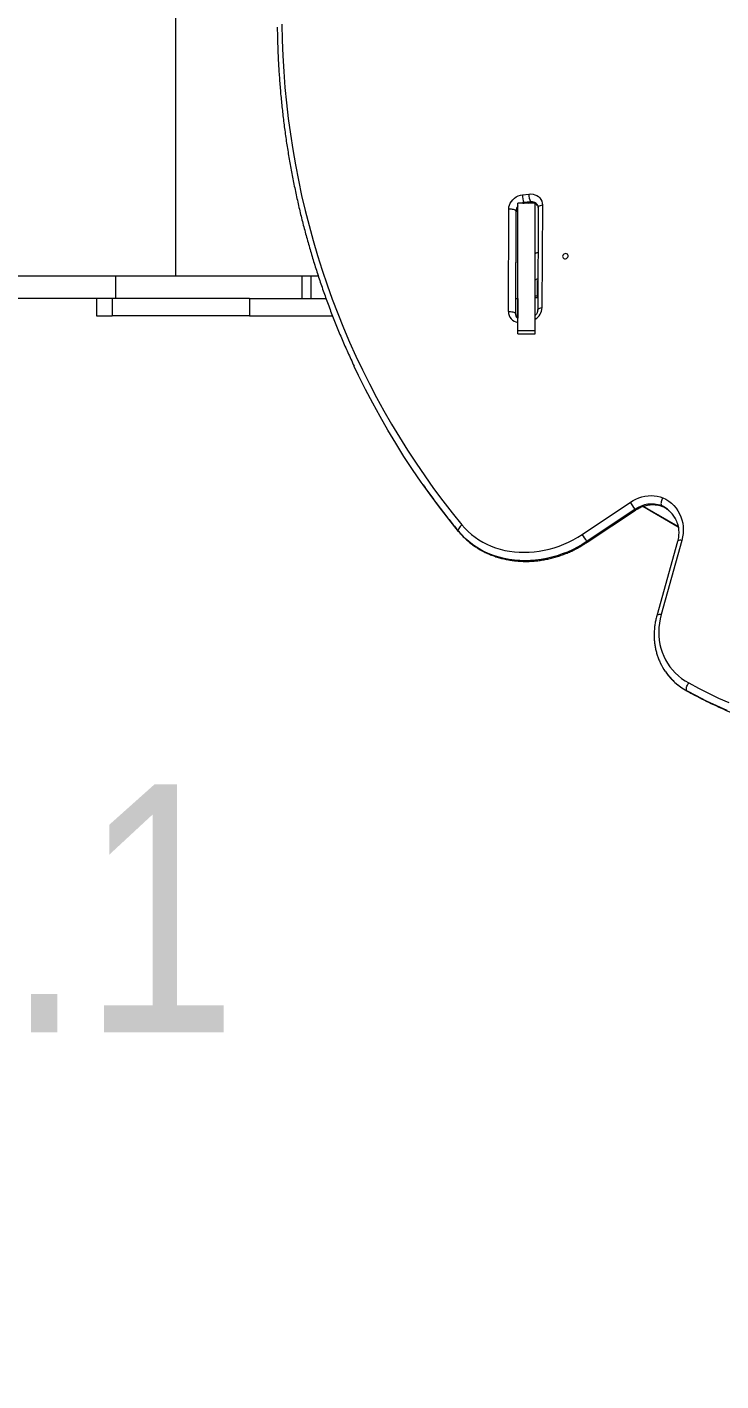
# Model space of a CAD drawing. Header units: millimetres. Extents: x -6089 to 4469, y -5168 to 4598.
# Drawn here: x -588 to 249, y -1604 to 32 of the extents above; entities that cross this region are included whole.
import ezdxf

# ---------------------------------------------------------------- set-up
doc = ezdxf.new("R2010")
doc.units = ezdxf.units.MM
for name, color, linetype in [('DIKOM_АРТИКУЛ', 7, 'Continuous'), ('DIKOM_РАЗМЕР_ЗОНА', 7, 'Continuous'), ('DIKOM_РАЗМЕР_ОБЪЕКТА', 7, 'Continuous')]:
    doc.layers.add(name, color=color, linetype=linetype)
doc.styles.add('style1', font='arial.ttf', dxfattribs={"width": 0.8})
doc.dimstyles.new('1-50', dxfattribs={"dimtxt": 300, "dimasz": 200, "dimexe": 100, "dimexo": 0, "dimgap": 100, "dimtad": 1, "dimdec": 0, "dimtxsty": 'style1', "dimcen": 0, "dimclrd": 7, "dimclre": 7, "dimadec": 1, "dimazin": 2, "dimtfac": 1, "dimtdec": 0, "dimtmove": 1, "dimatfit": 3, "dimfxl": 0, "dimlwd": 25, "dimlwe": 18, "dimarcsym": 0})

# ---------------------------------------------------------------- blocks, each defined once
blk = doc.blocks.new('*D16')
at = {"layer": 'Defpoints', "color": 0, "transparency": 16777216}
for p in [(252.2, 2454.2), (-3956.1, -2205.1), (1331.7, -2205.1)]:
    blk.add_point(p, dxfattribs=at)
at = {"layer": 'DIKOM_РАЗМЕР_ОБЪЕКТА', "color": 7, "lineweight": 18, "transparency": 16777216}
for p, q in [((252.2, 2454.2), (-4056.1, 2454.2)), ((1331.7, -2205.1), (-4056.1, -2205.1))]:
    blk.add_line(p, q, dxfattribs=at)
at = {"layer": 'DIKOM_РАЗМЕР_ОБЪЕКТА', "color": 7, "lineweight": 25, "transparency": 16777216}
blk.add_line((-3956.1, 2254.2), (-3956.1, -2005.1), dxfattribs=at)
at = {"layer": 'DIKOM_РАЗМЕР_ОБЪЕКТА', "color": 7, "transparency": 16777216}
for points in [[(-3989.4, 2254.2), (-3922.7, 2254.2), (-3956.1, 2454.2)], [(-3989.4, -2005.1), (-3922.7, -2005.1), (-3956.1, -2205.1)]]:
    blk.add_solid(points, dxfattribs=at)
at = {"layer": 'DIKOM_РАЗМЕР_ОБЪЕКТА', "color": 0, "transparency": 16777216, "insert": (-4209.2, 15.4), "char_height": 300, "attachment_point": 5, "rotation": 90, "style": 'style1'}
blk.add_mtext('4600', dxfattribs=at)
blk = doc.blocks.new('*D15')
at = {"layer": 'Defpoints', "color": 0, "transparency": 16777216}
for p in [(-2705.3, 275), (2537.3, -1127), (2537.3, -3223.6)]:
    blk.add_point(p, dxfattribs=at)
at = {"layer": 'DIKOM_РАЗМЕР_ОБЪЕКТА', "color": 7, "lineweight": 18, "transparency": 16777216}
for p, q in [((-2705.3, 275), (-2705.3, -3323.6)), ((2537.3, -1127), (2537.3, -3323.6))]:
    blk.add_line(p, q, dxfattribs=at)
at = {"layer": 'DIKOM_РАЗМЕР_ОБЪЕКТА', "color": 7, "lineweight": 25, "transparency": 16777216}
blk.add_line((-2505.3, -3223.6), (2337.3, -3223.6), dxfattribs=at)
at = {"layer": 'DIKOM_РАЗМЕР_ОБЪЕКТА', "color": 7, "transparency": 16777216}
for points in [[(-2505.3, -3190.3), (-2505.3, -3257), (-2705.3, -3223.6)], [(2337.3, -3190.3), (2337.3, -3257), (2537.3, -3223.6)]]:
    blk.add_solid(points, dxfattribs=at)
at = {"layer": 'DIKOM_РАЗМЕР_ОБЪЕКТА', "color": 0, "transparency": 16777216, "insert": (-84, -2970.3), "char_height": 300, "attachment_point": 5, "style": 'style1'}
blk.add_mtext('5300', dxfattribs=at)
blk = doc.blocks.new('*D14')
at = {"layer": 'Defpoints', "color": 0, "transparency": 16777216}
for p in [(-4705.3, 3.5), (4469.2, -1748.6), (4469.2, -5067.5)]:
    blk.add_point(p, dxfattribs=at)
at = {"layer": 'DIKOM_РАЗМЕР_ЗОНА', "color": 7, "lineweight": 18, "transparency": 16777216}
for p, q in [((-4705.3, 3.5), (-4705.3, -5167.5)), ((4469.2, -1748.6), (4469.2, -5167.5))]:
    blk.add_line(p, q, dxfattribs=at)
at = {"layer": 'DIKOM_РАЗМЕР_ЗОНА', "color": 7, "lineweight": 25, "transparency": 16777216}
blk.add_line((-4505.3, -5067.5), (4269.2, -5067.5), dxfattribs=at)
at = {"layer": 'DIKOM_РАЗМЕР_ЗОНА', "color": 7, "transparency": 16777216}
for points in [[(-4505.3, -5034.2), (-4505.3, -5100.8), (-4705.3, -5067.5)], [(4269.2, -5034.2), (4269.2, -5100.8), (4469.2, -5067.5)]]:
    blk.add_solid(points, dxfattribs=at)
at = {"layer": 'DIKOM_РАЗМЕР_ЗОНА', "color": 0, "transparency": 16777216, "insert": (-118.1, -4814.3), "char_height": 300, "attachment_point": 5, "style": 'style1'}
blk.add_mtext('9200', dxfattribs=at)
blk = doc.blocks.new('*D13')
at = {"layer": 'Defpoints', "color": 0, "transparency": 16777216}
for p in [(-5638.6, 4598.4), (277.6, 4598.4), (709.9, -4341.7)]:
    blk.add_point(p, dxfattribs=at)
at = {"layer": 'DIKOM_РАЗМЕР_ЗОНА', "color": 7, "lineweight": 18, "transparency": 16777216}
for p, q in [((277.6, 4598.4), (-5738.6, 4598.4)), ((709.9, -4341.7), (-5738.6, -4341.7))]:
    blk.add_line(p, q, dxfattribs=at)
at = {"layer": 'DIKOM_РАЗМЕР_ЗОНА', "color": 7, "lineweight": 25, "transparency": 16777216}
blk.add_line((-5638.6, -4141.7), (-5638.6, 4398.4), dxfattribs=at)
at = {"layer": 'DIKOM_РАЗМЕР_ЗОНА', "color": 7, "transparency": 16777216}
for points in [[(-5671.9, 4398.4), (-5605.2, 4398.4), (-5638.6, 4598.4)], [(-5671.9, -4141.7), (-5605.2, -4141.7), (-5638.6, -4341.7)]]:
    blk.add_solid(points, dxfattribs=at)
at = {"layer": 'DIKOM_РАЗМЕР_ЗОНА', "color": 0, "transparency": 16777216, "insert": (-5891.7, -90.1), "char_height": 300, "attachment_point": 5, "rotation": 90, "style": 'style1'}
blk.add_mtext('8900', dxfattribs=at)

msp = doc.modelspace()

# ---------------------------------------------------------------- linework, layer by layer
at = {"color": 8, "linetype": 'Continuous', "lineweight": 15}
for p, q in [((-408.9, -269), (-408.9, 277)), ((10.3, -180.9), (11.8, -180.7)), ((11.8, -180.7), (12, -180.9)), ((-67.4, -577.6), (-67.2, -577.9))]:
    msp.add_line(p, q, dxfattribs=at)
at = {"color": 7, "linetype": 'Continuous', "lineweight": 15}
for p, q in [((9.8, -170.9), (17.5, -169.9)), ((19.3, -179.3), (11.5, -180.2)), ((11.8, -180.7), (19.5, -179.7)), ((19.5, -179.7), (19.3, -179.3)), ((-7.2, -312), (-6.7, -187.9)), ((1.8, -190.2), (1.3, -314.3)), ((1.6, -314.8), (2.1, -190.7)), ((2.1, -190.7), (1.8, -190.2)), ((1.8, -315.6), (2.3, -191.5)), ((25.1, -180.9), (4.1, -180.9)), ((4.1, -334.9), (4.1, -180.9)), ((11.8, -180.7), (11.5, -180.2)), ((16.5, -180.9), (20.4, -180.5)), ((25.1, -334.9), (25.1, -180.9)), ((28.7, -186.1), (28.2, -310.2)), ((33.8, -183), (33.3, -307.1)), ((-481.7, -269), (-1760.2, -269)), ((-481.7, -269), (-481.7, -296)), ((-256.7, -269), (-256.7, -296)), ((-245.9, -269), (-256.7, -269)), ((-245.9, -269), (-245.9, -296)), ((-236.8, -269), (-245.9, -269)), ((28.1, -293), (28.1, -274.4)), ((25.1, -293), (28.1, -293)), ((28.1, -293), (28.1, -295)), ((-481.7, -296), (-1760.2, -296)), ((-504.8, -296), (-504.8, -317)), ((-485.9, -296), (-485.9, -317)), ((-467.2, -296), (-481.7, -296)), ((-319.8, -296), (-467.2, -296)), ((-319.8, -296), (-319.8, -317)), ((-319.8, -296), (-227.6, -296)), ((1.9, -296), (4.1, -296)), ((4.1, -296), (4.1, -317)), ((25.1, -295), (28.1, -295)), ((-504.8, -317), (-485.9, -317)), ((-319.8, -317), (-485.9, -317)), ((-319.8, -317), (-219.6, -317)), ((1.6, -314.8), (1.3, -314.3)), ((2.2, -317), (4.1, -317)), ((4.1, -317), (4.1, -320)), ((4.1, -334.9), (25.1, -334.9)), ((4.1, -338.7), (4.1, -334.9)), ((4.1, -338.7), (25.1, -338.7)), ((25.1, -338.7), (25.1, -334.9)), ((81.9, -581.2), (140.1, -542.2)), ((145.7, -550.9), (87.5, -589.8)), ((88, -590.8), (146.2, -551.8)), ((155.3, -547.3), (197.8, -571.9)), ((197.7, -571.8), (155.3, -547.3)), ((177.5, -546.4), (178.3, -547.1)), ((182.8, -563.2), (182.8, -563.3)), ((202.2, -588.4), (177.3, -678.2)), ((196.9, -589.7), (172, -679.6))]:
    msp.add_line(p, q, dxfattribs=at)
at = {"color": 7, "linetype": 'Continuous', "lineweight": 15, "flags": 128}
for points in [[(-280.8, 35.4), (-280.4, 16.3), (-279.6, -2.9), (-278.5, -21.9), (-277, -40.9), (-275.2, -59.8), (-273, -78.6), (-270.5, -97.4), (-267.6, -116.1), (-264.4, -134.7), (-260.8, -153.2), (-256.9, -171.5), (-252.6, -189.8), (-248, -208), (-243.1, -226.1), (-237.8, -244), (-232.2, -261.8), (-226.2, -279.5), (-219.9, -297), (-213.2, -314.4), (-206.3, -331.7), (-199, -348.8), (-191.3, -365.7), (-183.4, -382.5), (-175.1, -399.1), (-166.5, -415.6), (-157.6, -431.9), (-148.3, -448), (-138.8, -463.9), (-128.9, -479.6), (-118.7, -495.1), (-108.3, -510.5), (-97.5, -525.6), (-86.4, -540.5), (-75, -555.3), (-63.3, -569.8)], [(-6.7, -187.9), (-6.5, -185.5), (-5.9, -183.2), (-4.9, -180.9), (-3.6, -178.7), (-1.9, -176.7), (0.1, -174.9), (2.3, -173.4), (4.7, -172.2), (7.2, -171.4), (9.8, -170.9)], [(17.5, -169.9), (20, -169.8), (22.6, -170.1), (24.9, -170.7), (27.1, -171.6), (29.1, -172.9), (30.7, -174.5), (32.1, -176.4), (33.1, -178.5), (33.6, -180.7), (33.8, -183)], [(-6.7, -187.9), (-5.4, -187.8), (-4, -187.8), (-2.7, -188), (-1.4, -188.3), (-0.3, -188.6), (0.6, -189.1), (1.4, -189.6), (1.8, -190.2)], [(25.1, -242.5), (25.2, -242.2), (25.4, -241.8), (25.7, -241.4), (26.2, -241.1), (26.7, -240.8), (27.4, -240.6), (28.1, -240.4), (28.4, -240.4)], [(64.6, -243.2), (64, -242.5), (63.1, -242), (62, -241.8), (60.9, -242), (59.9, -242.5), (59, -243.3), (58.5, -244.2), (58.2, -245.3), (58.4, -246.3), (58.9, -247.1), (59.7, -247.7), (60.7, -248), (61.8, -248), (62.8, -247.7), (63.8, -247), (64.5, -246.2), (64.9, -245.2), (65, -244.1), (64.6, -243.2)], [(-256.7, -269), (-267.8, -269), (-278.9, -269), (-290, -269), (-301, -269), (-312, -269), (-322.9, -269), (-333.8, -269), (-344.6, -269), (-355.3, -269), (-365.9, -269), (-376.4, -269), (-386.8, -269), (-397, -269), (-407.1, -269), (-417.1, -269), (-426.9, -269), (-436.5, -269), (-445.9, -269), (-455.2, -269), (-464.2, -269), (-473.1, -269), (-481.7, -269)], [(25.1, -274.4), (25.2, -274), (25.4, -273.7), (25.7, -273.3), (26.2, -273), (26.7, -272.7), (27.4, -272.5), (28.1, -272.3), (28.3, -272.3)], [(-7.2, -312), (-5.9, -311.9), (-4.5, -311.9), (-3.2, -312.1), (-1.9, -312.3), (-0.8, -312.7), (0.1, -313.2), (0.9, -313.7), (1.3, -314.3)], [(-110.2, -521.4), (-112.6, -518), (-123.1, -502.6), (-133.3, -486.9), (-143.3, -471.1), (-152.9, -455.1), (-162.2, -438.9), (-171.1, -422.5), (-179.8, -406), (-188.1, -389.3), (-193.4, -378.2)], [(140.1, -542.2), (143.4, -540.2), (146.8, -538.5), (150.4, -537), (154, -535.9), (157.7, -535), (161.5, -534.5), (165.2, -534.4), (168.9, -534.5), (172.5, -535), (176, -535.8), (179.3, -536.9)], [(179.3, -536.9), (183, -538.8), (186.5, -541.1), (189.7, -543.6), (192.6, -546.4), (195.2, -549.4), (197.5, -552.7), (199.5, -556.2), (201.1, -559.9), (202.4, -563.7), (203.3, -567.6), (203.9, -571.7), (204, -575.8), (203.8, -580), (203.2, -584.2), (202.2, -588.4)], [(182.8, -563.3), (182.7, -563.2), (182.2, -562.9), (181.4, -562.4), (180.4, -561.8), (179, -561), (177.3, -560.1), (175.4, -559), (173.2, -557.7), (170.8, -556.3), (168.1, -554.8), (165.3, -553.1), (162.2, -551.4), (159, -549.5), (155.7, -547.6), (155.3, -547.4)], [(155.4, -547.4), (155.7, -547.5), (159, -549.5), (162.2, -551.3), (165.3, -553.1), (168.1, -554.7), (170.8, -556.3), (173.2, -557.7), (175.4, -558.9), (177.3, -560), (179, -561), (180.4, -561.8), (181.4, -562.4), (182.2, -562.9), (182.7, -563.1), (182.8, -563.2)], [(-63.3, -569.8), (-64.5, -570.7), (-65.5, -571.7), (-66.3, -572.8), (-67, -573.9), (-67.4, -575), (-67.7, -576), (-67.6, -576.9), (-67.4, -577.6)], [(-63.3, -569.8), (-59.8, -573.8), (-55.9, -577.7), (-51.9, -581.3), (-47.5, -584.6), (-43, -587.7), (-38.2, -590.6), (-33.2, -593.1), (-28.1, -595.4), (-22.7, -597.4), (-17.2, -599.1), (-11.6, -600.5), (-5.9, -601.6), (0, -602.3), (5.9, -602.8), (11.9, -602.9), (17.9, -602.8), (24, -602.3), (30, -601.5), (36.1, -600.4), (42.1, -599), (48.1, -597.3), (54, -595.3), (59.8, -593), (65.5, -590.5), (71.1, -587.6), (76.6, -584.5), (81.9, -581.2)], [(87.5, -589.8), (81.9, -593.4), (76.1, -596.7), (70.1, -599.7), (64, -602.5), (57.8, -604.9), (51.5, -607), (45.1, -608.8), (38.7, -610.3), (32.2, -611.5), (25.7, -612.3), (19.3, -612.8), (12.9, -613), (6.5, -612.9), (0.1, -612.4), (-6.1, -611.5), (-12.2, -610.4), (-18.2, -608.9), (-24.1, -607.1), (-29.7, -605), (-35.2, -602.5), (-40.6, -599.8), (-45.7, -596.8), (-50.5, -593.5), (-55.1, -589.9), (-59.5, -586), (-63.6, -581.9), (-67.4, -577.6)], [(177.3, -678.2), (176, -683.4), (175.1, -688.6), (174.5, -693.7), (174.3, -698.9), (174.5, -704), (174.9, -709.1), (175.8, -714.1), (177, -718.9), (178.5, -723.7), (180.3, -728.3), (182.5, -732.8), (185, -737), (187.8, -741.1), (190.9, -745), (194.3, -748.7), (198, -752.1), (201.9, -755.3), (206.1, -758.2), (210.5, -760.8)], [(208.1, -770.1), (207.8, -769.3), (207.7, -768.3), (207.8, -767.2), (208, -766), (208.4, -764.7), (209, -763.3), (209.7, -762), (210.5, -760.8)], [(210.5, -760.8), (222.3, -767.2), (234.3, -773.2), (246.5, -779), (258.8, -784.5)], [(257, -794), (244.5, -788.5), (232.2, -782.6), (220.1, -776.5), (208.1, -770.1)]]:
    msp.add_lwpolyline(points, dxfattribs=at)
at = {"color": 8, "linetype": 'Continuous', "lineweight": 15, "flags": 128}
for points in [[(2.1, -190.7), (2.3, -191.3), (2.3, -191.5)], [(11.5, -180.2), (9.7, -180.6), (8.7, -180.9)], [(28.7, -186.1), (28.7, -185.7), (29, -185.1), (29.6, -184.5), (30.4, -184), (31.4, -183.6), (32.6, -183.2), (33.8, -183)], [(28.2, -310.2), (28.2, -309.8), (28.5, -309.2), (29.1, -308.6), (29.9, -308.1), (30.9, -307.6), (32.1, -307.3), (33.3, -307.1)], [(1.6, -314.8), (1.8, -315.4), (1.8, -315.6)], [(-67.4, -577.6), (-79.1, -563), (-90.6, -548.2), (-101.7, -533.2), (-110.2, -521.4)], [(202.2, -588.4), (200.9, -588.3), (199.7, -588.3), (198.7, -588.5), (197.8, -588.8), (197.3, -589.2), (196.9, -589.7), (196.9, -589.7)], [(177.3, -678.2), (175.9, -678.1), (174.7, -678.2), (173.7, -678.3), (172.9, -678.6), (172.3, -679), (172, -679.5), (172, -679.6)], [(208.8, -770.8), (208.6, -770.6), (208.1, -770.1)]]:
    msp.add_lwpolyline(points, dxfattribs=at)
at = {"color": 7, "linetype": 'Continuous', "lineweight": 15}
for centre, radius, start, end in [((32.1, -171.4), 22.3, 178.5226, 203.1334), ((39.8, -170.5), 22.3, 178.5223, 203.1331), ((28.7, -274.4), 0.553, 136.3893, 177.2687), ((24.9, -623.8), 141.1, 31.1258, 35.3075), ((166, -579.9), 35.4, 71.047, 124.924), ((-33.3, -662.7), 141.1, 31.1258, 35.3078), ((242.4, -705.1), 73.3, 205.3766, 214.8461)]:
    msp.add_arc(centre, radius, start, end, dxfattribs=at)
at = {"color": 8, "linetype": 'Continuous', "lineweight": 15}
for centre, radius, start, end in [((20.7, -187.7), 8.51, 31.6199, 99.5725), ((20.9, -188.1), 8.52, 32.1058, 99.5563), ((20.5, -179.4), 1.05, 196.1235, 261.889), ((11.4, -190.5), 9.58, 139.4135, 178.5679), ((11.6, -190.9), 9.52, 141.7388, 178.6315), ((15.9, -306.3), 17.5, 302.0125, 357.2885), ((5.9, -311.9), 13.2, 180.2852, 262.2128), ((8.9, -314.4), 7.54, 179.3845, 209.231), ((9.1, -314.8), 7.54, 179.3813, 209.7427), ((143.6, -552.5), 2.67, 13.8716, 37.385), ((161.8, -580), 37.1, 29.6521, 64.9935), ((85.4, -591.4), 2.67, 13.8501, 37.3966), ((244.7, -703.3), 76.2, 215.0151, 241.2955)]:
    msp.add_arc(centre, radius, start, end, dxfattribs=at)
at = {"color": 7, "linetype": 'Continuous', "lineweight": 15}
for points, knots in [([(-286.4, 32), (-286.3, 28.8), (-286.2, 19.7), (-285.7, 4.6), (-284.9, -13.3), (-283.7, -31.1), (-282.3, -48.8), (-280.5, -66.5), (-278.4, -84.1), (-276.1, -101.6), (-273.4, -119.1), (-270.4, -136.5), (-267.1, -153.8), (-263.5, -171), (-259.7, -188.1), (-255.5, -205.2), (-251, -222.1), (-246.2, -238.9), (-241.2, -255.7), (-235.8, -272.3), (-230.2, -288.8), (-224.2, -305.2), (-218, -321.4), (-211.5, -337.6), (-204.6, -353.6), (-198.6, -367.1), (-194.8, -375.2), (-193.5, -378)], [0, 0, 0, 0, 0.021937, 0.063484, 0.10503, 0.146575, 0.188119, 0.229662, 0.271204, 0.312744, 0.354284, 0.395823, 0.43736, 0.478897, 0.520432, 0.561967, 0.6035, 0.645033, 0.686565, 0.728096, 0.769626, 0.811156, 0.852685, 0.894214, 0.935742, 0.977269, 1, 1, 1, 1]), ([(2.3, -191.5), (2.3, -191.4), (2.4, -190.7), (2.6, -189.6), (3.1, -188.2), (3.6, -187.1), (4.1, -186.6), (4.1, -186.5)], [0, 0, 0, 0, 0.115285, 0.398267, 0.671269, 0.936284, 1, 1, 1, 1]), ([(20.4, -180.5), (20.6, -180.4), (21.4, -180.4), (22.7, -180.4), (23.9, -180.6), (24.6, -180.8), (24.8, -180.9)], [0, 0, 0, 0, 0.14779, 0.474621, 0.803553, 1, 1, 1, 1]), ([(25.1, -181.1), (25.2, -181.1), (25.7, -181.2), (26.5, -181.7), (27.4, -182.5), (27.8, -183), (28, -183.3)], [0, 0, 0, 0, 0.043764, 0.365844, 0.703529, 1, 1, 1, 1]), ([(27.9, -183.2), (28.1, -183.5), (28.4, -184.2), (28.6, -185.2), (28.6, -185.9), (28.7, -186.1)], [0, 0, 0, 0, 0.378795, 0.773606, 1, 1, 1, 1]), ([(28.2, -310.2), (28.1, -310.4), (28.1, -311), (27.9, -312.1), (27.4, -313.5), (26.6, -314.9), (25.9, -316), (25.3, -316.5), (25.1, -316.7)], [0, 0, 0, 0, 0.089253, 0.308337, 0.519696, 0.724871, 0.926729, 1, 1, 1, 1]), ([(2.6, -318.6), (2.4, -318.2), (2.1, -317.6), (1.9, -316.5), (1.8, -315.9), (1.8, -315.6)], [0, 0, 0, 0, 0.3888, 0.777252, 1, 1, 1, 1]), ([(4.1, -320), (4.1, -320), (3.7, -319.8), (3.1, -319.2), (2.5, -318.6), (2.4, -318.1), (2.3, -318.1)], [0, 0, 0, 0, 0.027588, 0.462821, 0.92719, 1, 1, 1, 1]), ([(-110.1, -521.5), (-107.1, -525.7), (-100.8, -534.6), (-90.8, -548), (-80.4, -561.5), (-72.5, -571.4), (-68.1, -576.8), (-67.2, -577.9)], [0, 0, 0, 0, 0.216166, 0.46176, 0.707355, 0.940033, 1, 1, 1, 1]), ([(179.3, -536.9), (179.3, -536.9), (179, -537.3), (178.4, -538.6), (177.5, -540.7), (177, -543), (177, -545.1), (177.3, -545.9), (177.5, -546.4)], [0, 0, 0, 0, 0.005742, 0.141692, 0.356424, 0.571002, 0.785506, 1, 1, 1, 1]), ([(146.2, -551.8), (146.6, -551.5), (148, -550.7), (150.3, -549.4), (153.2, -548), (156.2, -546.9), (159.3, -546.1), (162.3, -545.5), (165.4, -545.2), (168.4, -545.2), (171.4, -545.4), (174.2, -545.9), (176.6, -546.5), (177.9, -547), (178.3, -547.2)], [0, 0, 0, 0, 0.044869, 0.135457, 0.226047, 0.31661, 0.407161, 0.497717, 0.588305, 0.678967, 0.769764, 0.860765, 0.952073, 1, 1, 1, 1]), ([(178.2, -547.1), (178.6, -547.3), (179.9, -547.9), (182.2, -549.2), (184.9, -551.1), (187.5, -553.2), (189.8, -555.6), (191.8, -558.1), (193.2, -560.1), (193.9, -561.4), (194, -561.7)], [0, 0, 0, 0, 0.050041, 0.199278, 0.348939, 0.499299, 0.650365, 0.802085, 0.954341, 1, 1, 1, 1]), ([(194, -561.7), (194.4, -562.3), (195.3, -563.9), (196.4, -566.7), (197.4, -569.8), (198.1, -573.1), (198.4, -576.4), (198.5, -579.8), (198.3, -583.2), (197.8, -586.5), (197.2, -588.7), (196.9, -589.7)], [0, 0, 0, 0, 0.082105, 0.19934, 0.316424, 0.433192, 0.549535, 0.66538, 0.780713, 0.895552, 1, 1, 1, 1]), ([(-67.2, -577.9), (-66.6, -578.6), (-64.8, -580.7), (-61.7, -584.1), (-57.8, -587.8), (-53.7, -591.3), (-49.3, -594.6), (-44.8, -597.6), (-40.1, -600.4), (-35.2, -603), (-30.1, -605.3), (-24.9, -607.3), (-19.5, -609.1), (-14, -610.6), (-8.4, -611.8), (-2.6, -612.7), (3.2, -613.4), (9, -613.8), (14.9, -613.9), (20.9, -613.7), (26.9, -613.2), (32.8, -612.4), (38.8, -611.3), (44.7, -610), (50.6, -608.4), (56.5, -606.5), (62.2, -604.4), (67.9, -602), (73.4, -599.3), (78.9, -596.4), (83.7, -593.5), (86.7, -591.6), (88, -590.8)], [0, 0, 0, 0, 0.0186, 0.052471, 0.086353, 0.120254, 0.154178, 0.188128, 0.222105, 0.256111, 0.290146, 0.32421, 0.358303, 0.392422, 0.426566, 0.460734, 0.494922, 0.52913, 0.563354, 0.597592, 0.631843, 0.666105, 0.700375, 0.734654, 0.768938, 0.803228, 0.837522, 0.87182, 0.90612, 0.940423, 0.974729, 1, 1, 1, 1]), ([(172, -679.6), (171.7, -680.5), (171, -683.1), (170.1, -687.4), (169.3, -692.5), (168.9, -697.6), (168.7, -702.7), (168.8, -707.7), (169.3, -712.7), (170.1, -717.6), (171.1, -722.4), (172.5, -727.1), (174.1, -731.7), (175.4, -734.8), (176.2, -736.3), (176.2, -736.4)], [0, 0, 0, 0, 0.047318, 0.134107, 0.220846, 0.307497, 0.39405, 0.480503, 0.566853, 0.653102, 0.739255, 0.825317, 0.911303, 0.997223, 1, 1, 1, 1]), ([(182.4, -747.1), (182.8, -747.6), (184.1, -749.6), (186.6, -752.6), (189.9, -756.3), (193.4, -759.7), (197.1, -762.9), (201.1, -765.9), (205, -768.6), (207.6, -770.1), (208.8, -770.8)], [0, 0, 0, 0, 0.057557, 0.195585, 0.33365, 0.471778, 0.610001, 0.748338, 0.886803, 1, 1, 1, 1]), ([(208.8, -770.8), (210.8, -771.8), (216.4, -774.9), (225.9, -779.9), (237.4, -785.5), (249, -790.9), (260.8, -796.1), (272.7, -800.9), (284.8, -805.5), (297, -809.9), (309.4, -813.9), (321.9, -817.7), (334.5, -821.3), (347.2, -824.5), (360.1, -827.5), (373, -830.2), (386.1, -832.6), (399.2, -834.8), (412.5, -836.7), (425.8, -838.3), (439.2, -839.6), (452.7, -840.6), (466.2, -841.3), (479.8, -841.8), (493.4, -842), (507.1, -841.9), (520.8, -841.5), (534.5, -840.8), (548.3, -839.9), (562.1, -838.6), (575.8, -837.1), (589.6, -835.3), (603.4, -833.3), (617.2, -830.9), (630.9, -828.3), (644.6, -825.4), (658.3, -822.2), (672, -818.7), (685.5, -815), (699.1, -811), (712.6, -806.7), (726, -802.2), (739.3, -797.4), (752.6, -792.4), (765.8, -787), (778.9, -781.5), (791.9, -775.7), (804.7, -769.6), (815.2, -764.4), (821.4, -761.2), (823.3, -760.2)], [0, 0, 0, 0, 0.011262, 0.032523, 0.053786, 0.07505, 0.096315, 0.117582, 0.138851, 0.160121, 0.181393, 0.202666, 0.22394, 0.245215, 0.266492, 0.28777, 0.309049, 0.33033, 0.351611, 0.372893, 0.394176, 0.41546, 0.436744, 0.45803, 0.479316, 0.500603, 0.52189, 0.543178, 0.564467, 0.585756, 0.607046, 0.628335, 0.649626, 0.670916, 0.692207, 0.713498, 0.73479, 0.756082, 0.777374, 0.798666, 0.819958, 0.841251, 0.862543, 0.883836, 0.905129, 0.926422, 0.947715, 0.969008, 0.990301, 1, 1, 1, 1])]:
    msp.add_open_spline(points, degree=3, knots=knots, dxfattribs=at)

# ---------------------------------------------------------------- texts
at = {"layer": 'DIKOM_АРТИКУЛ', "insert": (-2424.1, -883.2), "char_height": 300, "width": 1667.537, "attachment_point": 1, "style": 'style1'}
msp.add_mtext('ИКС-БИО-1.1', dxfattribs=at)

# ---------------------------------------------------------------- dimensions: what is measured, and where the dimension line sits
at = {"layer": 'DIKOM_РАЗМЕР_ЗОНА'}
dim = msp.add_linear_dim(base=(-5638.6, 4598.4), p1=(709.9, -4341.7), p2=(277.6, 4598.4), angle=270, text='8900', dimstyle='1-50', override={"dimscale": 1, "dimtix": 0, "dimtofl": 1, "dimtmove": 1, "dimatfit": 3}, dxfattribs=at)
dim.commit()
dim.dimension.update_dxf_attribs({"geometry": '*D13', "text_midpoint": (-5638.6, -90.1), "dimtype": 160})
dim = msp.add_linear_dim(base=(4469.2, -5067.5), p1=(-4705.3, 3.5), p2=(4469.2, -1748.6), text='9200', dimstyle='1-50', dxfattribs=at)
dim.commit()
dim.dimension.update_dxf_attribs({"geometry": '*D14', "text_midpoint": (-118.1, -5067.5), "dimtype": 160})
at = {"layer": 'DIKOM_РАЗМЕР_ОБЪЕКТА'}
dim = msp.add_linear_dim(base=(-3956.1, -2205.1), p1=(252.2, 2454.2), p2=(1331.7, -2205.1), angle=270, text='4600', dimstyle='1-50', override={"dimscale": 1, "dimtix": 0, "dimtofl": 1, "dimtmove": 1, "dimatfit": 3}, dxfattribs=at)
dim.commit()
dim.dimension.update_dxf_attribs({"geometry": '*D16', "text_midpoint": (-3956.1, 15.4), "dimtype": 160})
dim = msp.add_linear_dim(base=(2537.3, -3223.6), p1=(-2705.3, 275), p2=(2537.3, -1127), text='5300', dimstyle='1-50', dxfattribs=at)
dim.commit()
dim.dimension.update_dxf_attribs({"geometry": '*D15', "text_midpoint": (-84, -3223.6), "dimtype": 160})

doc.saveas('drawing.dxf')
